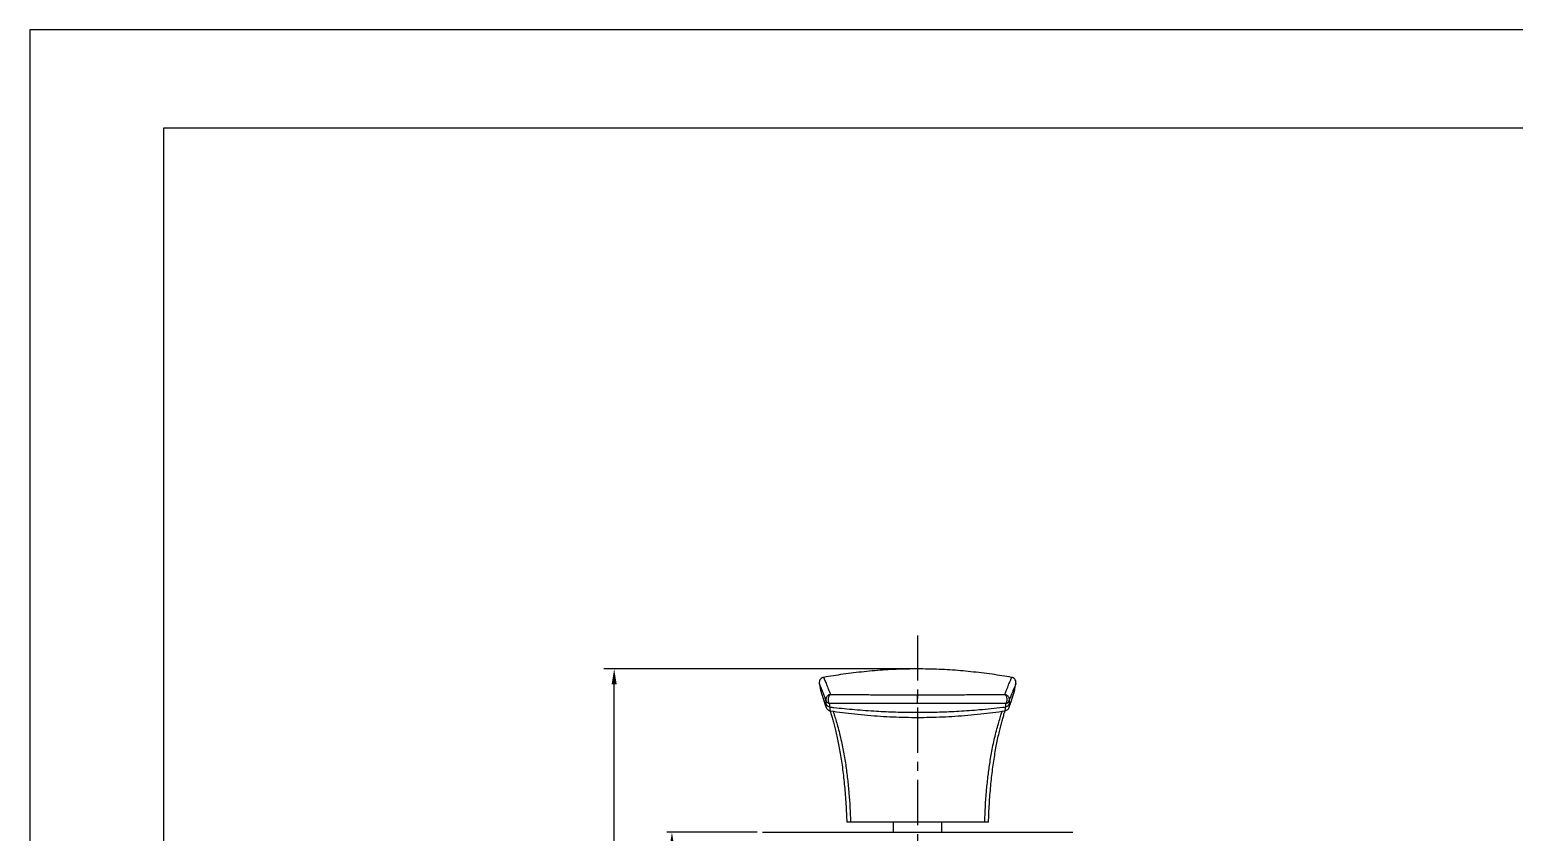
# Model space of a CAD drawing. Extents: x 16515 to 17109, y -53332 to -52912.
# Drawn here: x 16515.2 to 16802.7, y -53067.2 to -52911.6 of the extents above; entities that cross this region are included whole.
import ezdxf

# ---------------------------------------------------------------- set-up
doc = ezdxf.new("R2010")
doc.units = 0
doc.header["$LTSCALE"] = 7
doc.header["$MEASUREMENT"] = 0
doc.linetypes.add('CENTER', pattern=[2, 1.25, -0.25, 0.25, -0.25])
doc.layers.get('0').update_dxf_attribs({"color": 2, "linetype": 'CONTINUOUS'})
for name, color, linetype in [('CL', 1, 'CENTER'), ('D', 2, 'CONTINUOUS'), ('DWG', 7, 'CONTINUOUS'), ('TXT', 4, 'CONTINUOUS')]:
    doc.layers.add(name, color=color, linetype=linetype)

# ---------------------------------------------------------------- blocks, each defined once
blk = doc.blocks.new('BORDER')
for p, q in [((1.00000000000004, 1.00000000000004), (0, 1.00000000000004)), ((0, 1.00000000000004), (0, 0))]:
    blk.add_line(p, q)

msp = doc.modelspace()

# ---------------------------------------------------------------- linework, layer by layer
at = {"color": 7, "linetype": 'Continuous'}
for p, q in [((16668.13107274237, -53038.3312245276), (16668.31356792926, -53039.3810484837)), ((16706.00725124136, -53039.38143121811), (16706.18977713246, -53038.33146660001)), ((16668.31279097387, -53039.3764508733), (16668.31356792926, -53039.3810484837)), ((16687.16382879496, -53042.21722545871), (16687.16360547836, -53040.5038923855)), ((16706.00725124136, -53039.38143121811), (16706.00847180676, -53039.37417230821)), ((16669.41011747047, -53042.88715543431), (16669.41498441626, -53042.90061004751)), ((16670.25849223297, -53043.63507690211), (16670.25864519596, -53043.6351020898)), ((16704.06212831776, -53043.63519581911), (16704.06224275766, -53043.6351772786)), ((16704.91043439706, -53042.88777943571), (16704.91055076256, -53042.88745075681)), ((16687.16382815547, -53065.16942686527), (16673.43352084706, -53065.16942982671)), ((16700.88728603966, -53065.1694239053), (16687.16382815547, -53065.16942686526))]:
    msp.add_line(p, q, dxfattribs=at)
for points in [[(16705.36754851616, -53037.1368260626), (16701.58798271976, -53036.5460990446), (16697.49151657906, -53036.04660228521), (16693.36846367086, -53035.70430688591), (16689.23058784626, -53035.53063554221), (16685.08588457366, -53035.53083014161), (16680.94177515426, -53035.70496447921), (16676.81895463026, -53036.04762852781), (16672.72214163676, -53036.5476726061), (16668.95353320767, -53037.13674864081)], [(16668.95279214716, -53037.13749629151), (16668.64201294416, -53037.24378415701), (16668.33048970946, -53037.50787080381), (16668.17030488766, -53037.8022392624), (16668.11709934446, -53038.04465515631), (16668.11527979156, -53038.20280848531), (16668.12911974456, -53038.31961532461), (16668.13117378037, -53038.33152193371)], [(16668.57051594206, -53039.4317363828), (16668.56424858476, -53039.4164285685), (16668.48344600117, -53039.22002805721), (16668.41017192916, -53039.04319255831), (16668.34471642266, -53038.885740292), (16668.28736953516, -53038.7474894785), (16668.23842132066, -53038.62825833801), (16668.19816183286, -53038.52786509071), (16668.16688112546, -53038.44612795681), (16668.14486925226, -53038.38286515651), (16668.13469427416, -53038.34774147271), (16668.13161433596, -53038.3339194985), (16668.13117050306, -53038.33151891461)], [(16668.95349760067, -53037.13675861551), (16668.95199026956, -53037.13702001331), (16668.94964422106, -53037.1393178182), (16668.94870821717, -53037.14404995), (16668.94916747656, -53037.1512318282), (16668.95100721806, -53037.16087887231), (16668.95421266056, -53037.1730065017), (16668.95876902276, -53037.187630136), (16668.97187538157, -53037.224427097), (16668.99777448736, -53037.2900911803), (16669.03284878887, -53037.3743939132), (16669.07678511247, -53037.4775120026), (16669.12927028427, -53037.59962215561), (16669.18999113066, -53037.7409010792), (16669.25863447797, -53037.90152548031), (16669.41843598006, -53038.2815175432), (16669.59684984287, -53038.71727183971), (16669.79928642566, -53039.22504792381), (16670.02441270437, -53039.8046977334), (16670.27088766537, -53040.45605182071)], [(16704.05018568816, -53040.45634084361), (16704.31311029546, -53039.76304349091), (16704.55149093836, -53039.15104339311), (16704.76356546306, -53038.62099562351), (16704.94769525216, -53038.1732251803), (16705.07690005516, -53037.86676185131), (16705.18463599986, -53037.61522674171), (16705.26943132007, -53037.4177124015), (16705.30276631906, -53037.3389294419), (16705.32981424966, -53037.27331138091), (16705.34523504486, -53037.23430029671), (16705.35726118956, -53037.201937087), (16705.36582471637, -53037.17616002531), (16705.37085765756, -53037.15690738511), (16705.37229204557, -53037.1441174396), (16705.37005991266, -53037.13772846251), (16705.36754457136, -53037.1369149019)], [(16706.18978126936, -53038.33139245991), (16706.19204160676, -53038.3182643912), (16706.20579467107, -53038.2010505988), (16706.20366757626, -53038.04234553521), (16706.14966039837, -53037.79921145781), (16705.98862968786, -53037.50543218041), (16705.67720617606, -53037.24283880321), (16705.36822319636, -53037.13762628031)], [(16706.18978683946, -53038.33146835071), (16706.18871835586, -53038.33690323931), (16706.18254898757, -53038.3613617002), (16706.17289700346, -53038.39234631081), (16706.15982351597, -53038.4299190819), (16706.13599233806, -53038.49343225261), (16706.10579446196, -53038.56999734911), (16706.06939979816, -53038.6597304319), (16706.02697825706, -53038.76274756141), (16705.92473418476, -53039.00909820281), (16705.80042152857, -53039.30997775741), (16705.75388158067, -53039.4235915325)], [(16668.31267386386, -53039.37607746461), (16668.35005998426, -53039.56535647501), (16668.40988818746, -53039.81214475), (16668.48797322796, -53040.09745593261), (16668.58626471916, -53040.4304899952), (16668.70594182566, -53040.81523996151), (16668.84819213246, -53041.25494276801), (16669.01427151466, -53041.7528160293), (16669.20562751987, -53042.3118077383)], [(16668.31387943917, -53039.38282609581), (16668.32213494736, -53039.42761487971), (16668.33698272887, -53039.4986388586), (16668.35538804086, -53039.57820956031), (16668.39879144316, -53039.7483963542), (16668.45328546956, -53039.94485765741), (16668.51811565287, -53040.1655543236), (16668.59252752606, -53040.40844720641), (16668.74668700227, -53040.89044529111), (16668.92633195106, -53041.4302947649), (16669.36253074187, -53042.68463133561)], [(16669.40374150977, -53041.56077631371), (16669.15923413817, -53040.91754600541), (16668.93689787067, -53040.34565127781), (16668.73811474906, -53039.8452442585), (16668.57051594206, -53039.4317363828)], [(16670.27029422937, -53040.4562966996), (16669.98759970656, -53040.53842537911), (16669.74678524276, -53040.69156644191), (16669.56551680756, -53040.89426778971), (16669.45113928986, -53041.12165136011), (16669.40087392336, -53041.34991959771), (16669.40380429916, -53041.5607771832)], [(16670.06589915137, -53042.21795506761), (16670.02291641626, -53042.14204617331), (16669.99092755376, -53042.070881543), (16669.94461082846, -53041.9358362919), (16669.89470894837, -53041.68375347891), (16669.88075662446, -53041.4468203264), (16669.89389852537, -53041.22130508561), (16669.93198996356, -53041.0063039707), (16669.99717560377, -53040.80272079651), (16670.09831072927, -53040.61428734451), (16670.17024400067, -53040.52907449511), (16670.21505285627, -53040.49023934531), (16670.27027251957, -53040.4562531472)], [(16670.27029549487, -53040.4559958257), (16673.34168544616, -53040.4750993841), (16676.21171439247, -53040.48705564691), (16677.68776259847, -53040.49162591161), (16679.18770093946, -53040.49540286411), (16680.16224580296, -53040.4974260099), (16681.14442577146, -53040.49916301451), (16683.12750305207, -53040.5018009702), (16687.13921124706, -53040.50388926271), (16687.16360548597, -53040.50388885511)], [(16687.16360548646, -53040.50389502691), (16691.13822906217, -53040.5018612946), (16693.15009374427, -53040.49921449), (16695.13496851777, -53040.4954049488), (16698.07335697866, -53040.48718374061), (16700.90873425016, -53040.47545571941), (16704.04996028066, -53040.45600715381)], [(16704.04992598566, -53040.4565588703), (16704.19795283067, -53040.5827417711), (16704.31938991076, -53040.79423435331), (16704.40229921676, -53041.06942104721), (16704.43847821506, -53041.38026447941), (16704.42435547166, -53041.69617981221), (16704.36116453956, -53041.98513302871), (16704.25492115516, -53042.2180213573)], [(16704.91710348217, -53041.5609366884), (16704.92000005326, -53041.3500287615), (16704.86965114526, -53041.1216796692), (16704.75512220576, -53040.8942348596), (16704.57367275526, -53040.69155365571), (16704.33267723286, -53040.53850522291), (16704.04992598566, -53040.4565588703)], [(16705.75388158067, -53039.4235915325), (16705.62132897196, -53039.75041490751), (16705.41329406637, -53040.27262143431), (16705.17800655366, -53040.87633709451), (16704.91726966847, -53041.5610001125)], [(16704.95825555276, -53042.68460797481), (16705.17574574616, -53042.0676448259), (16705.37368879926, -53041.4916107196), (16705.56569638937, -53040.9161261104), (16705.72931791656, -53040.40513893541), (16705.79927102937, -53040.17698715701), (16705.86067217496, -53039.96874605981), (16705.91303620396, -53039.7816777487), (16705.95587796676, -53039.61704432881), (16705.99229988256, -53039.4589681716), (16705.99887580416, -53039.4266211155)], [(16705.11848246706, -53042.2963135336), (16705.31120561746, -53041.73341845271), (16705.47864800947, -53041.231456999), (16705.62187828876, -53040.78857376991), (16705.74174519486, -53040.40287549311), (16705.83940892226, -53040.0712442692), (16705.91640503186, -53039.78865188891), (16705.97478712896, -53039.5458917221), (16706.00855268606, -53039.37376199661)], [(16705.99887580416, -53039.4266211155), (16706.00263137227, -53039.40703876661)], [(16706.00263137227, -53039.40703876661), (16706.00492281526, -53039.3945256775)], [(16706.00492281526, -53039.3945256775), (16706.00722001266, -53039.38142587341)], [(16669.20562751987, -53042.3118077383), (16669.27530624046, -53042.51202998181)], [(16669.27530624046, -53042.51202998181), (16669.34799458596, -53042.71916156571)], [(16669.34799458596, -53042.71916156571), (16669.40769440496, -53042.88801237811)], [(16669.36253147566, -53042.6846252489), (16669.40289106186, -53042.87297422691), (16669.40779618646, -53042.8879385921)], [(16669.36253856766, -53042.6846285428), (16669.41192378496, -53042.77401232651), (16669.44129051076, -53042.71453070331), (16669.45065701136, -53042.5163402512), (16669.44039817586, -53042.195876076)], [(16669.44039817586, -53042.195876076), (16669.42919914407, -53041.99020919311), (16669.41697824547, -53041.77848795411), (16669.40371210396, -53041.56078736531)], [(16669.40380429916, -53041.5607771832), (16669.46678704356, -53041.7548218494), (16669.60178568736, -53041.9480553118), (16669.80798730376, -53042.11057303961), (16670.06588569557, -53042.21796361811)], [(16669.40769440496, -53042.88801237811), (16669.41255289466, -53042.9017049667)], [(16669.41011327816, -53042.8871569199), (16669.43921156547, -53042.96360421131), (16669.45868988987, -53043.00895492101)], [(16670.10357683486, -53042.88127933181), (16669.85825003557, -53042.77665474771), (16669.65238875617, -53042.61407021571), (16669.51163109867, -53042.4148522624), (16669.44044417346, -53042.1958695354)], [(16669.45868988987, -53043.00895492101), (16669.50788690866, -53043.1069402829), (16669.62937812347, -53043.2824401637), (16669.82557974846, -53043.4612893243), (16670.10358262177, -53043.59841763921), (16670.25860767287, -53043.6341493049)], [(16687.16382815547, -53042.2173086463), (16687.13906521536, -53042.2173088767), (16683.06798027127, -53042.21712621201), (16681.05696915416, -53042.21698584731), (16680.06140039186, -53042.2169239276), (16679.07390530187, -53042.21687533391), (16677.55489976726, -53042.2168486365), (16676.06138782806, -53042.2169671611), (16673.16151778827, -53042.21748752771), (16670.06589136286, -53042.21788040471)], [(16670.06589135177, -53042.2179841871), (16670.07950461717, -53042.44511482961), (16670.09207361057, -53042.66624066241), (16670.10358753876, -53042.8812784428)], [(16670.10358617046, -53042.88121838421), (16670.16454389656, -53043.2891503439), (16670.21731523506, -53043.54583434921), (16670.25847190466, -53043.63526337651)], [(16670.10359436417, -53042.8812193303), (16670.93329332086, -53042.97508012531), (16674.95468364816, -53043.3726209954), (16679.18812267356, -53043.6804219967), (16682.89885747157, -53043.84793379961), (16686.67805495247, -53043.91506456351), (16687.16361378396, -53043.91591726401), (16687.65076622567, -53043.91500948051), (16691.42542158806, -53043.8478238683), (16695.13453737926, -53043.68031223441), (16699.16325341916, -53043.3900286698), (16703.64382867676, -53042.94650102691), (16704.21723050066, -53042.88121913411)], [(16670.22640290676, -53043.6286761677), (16670.23116648737, -53043.64367136241)], [(16670.23116648737, -53043.64367136241), (16670.30349524827, -53043.8736690668)], [(16670.25864472506, -53043.63510528191), (16674.96957617886, -53044.23543491261), (16679.96943832546, -53044.66437760991), (16684.79243809246, -53044.8700887437), (16689.55511553747, -53044.86944442581), (16694.37614030487, -53044.6627888475), (16699.36894336966, -53044.2336060638), (16704.06212873036, -53043.6351986161)], [(16670.30349524827, -53043.8736690668), (16670.37902382006, -53044.1184615316), (16670.61641921966, -53044.91928254141), (16670.86770547137, -53045.82321343641), (16671.12946044677, -53046.831451367), (16671.39721838307, -53047.9445622748), (16671.66565232027, -53049.1662057552), (16671.92895468746, -53050.4909447159), (16672.18106560447, -53051.9050862592), (16672.41739739047, -53053.39515753181), (16672.63449032096, -53054.95036855451), (16672.83001834676, -53056.56237594341), (16673.00268538516, -53058.22679810731), (16673.15114922946, -53059.9413465549), (16673.27408618096, -53061.7050336774), (16673.37018911937, -53063.51742554241), (16673.43199587187, -53065.16943007971)], [(16670.76779596686, -53043.70796723041), (16670.78449716716, -53043.75680484231), (16671.05613309997, -53044.5796890732), (16671.39258669856, -53045.67510109751), (16671.74769031076, -53046.92797881151), (16672.12059203007, -53048.3726910237), (16672.49001511366, -53049.98105584881), (16672.75391283266, -53051.28830429511), (16673.22434118596, -53054.08168238831), (16673.58059491536, -53056.82495506041), (16673.85249099566, -53059.6035591789), (16674.16510229716, -53065.13958600811), (16674.16602582236, -53065.1694280412)], [(16704.25491066157, -53042.217800463), (16701.08827082356, -53042.2173883639), (16698.22330139256, -53042.21687815171), (16695.24880767487, -53042.21678963631), (16693.23722172666, -53042.21689634571), (16691.19689183636, -53042.21705252901), (16687.16382815126, -53042.21722196011)], [(16700.15475591067, -53065.16942797821), (16700.15567943556, -53065.13958593231), (16700.49748777337, -53059.2599511814), (16700.77901460956, -53056.48717942151), (16701.12325782046, -53053.90304373461), (16701.35015983587, -53052.48767951051), (16701.59866909177, -53051.12156522241), (16701.91323544587, -53049.60468500751), (16702.24464830297, -53048.1913645829), (16702.61709305576, -53046.7676487352), (16702.96999482446, -53045.53604542281), (16703.30353490676, -53044.45884854041), (16703.55319395996, -53043.70775030011)], [(16700.88793790416, -53065.1694241028), (16700.95043022606, -53063.5022432893), (16701.04680875966, -53061.6896573644), (16701.17003338776, -53059.9257689091), (16701.31881501837, -53058.21058944651), (16701.49183334296, -53056.5456193455), (16701.68775239586, -53054.93351192671), (16701.90522354196, -53053.37778950411), (16702.14199674006, -53051.8864867644), (16702.39450233127, -53050.4727328705), (16702.65810811736, -53049.1490824426), (16702.92664790256, -53047.92730162271), (16703.19457540246, -53046.81463155001), (16703.45646310367, -53045.8080612647), (16703.70792776507, -53044.90436560761), (16703.94567237326, -53044.10207662021), (16704.02125183766, -53043.85717895921)], [(16704.02125183766, -53043.85717895921), (16704.09312557246, -53043.62878691411)], [(16704.06212514107, -53043.63432610301), (16704.11966318277, -53043.6240300905), (16704.38886214776, -53043.5264746733), (16704.59968312426, -53043.3776130264), (16704.74708105487, -53043.21095325031), (16704.83621264597, -53043.06314597701), (16704.89047365157, -53042.941342591), (16704.91055364137, -53042.8874517778)], [(16704.06226189076, -53043.6353550882), (16704.10343409906, -53043.5460137022), (16704.15622602896, -53043.28930469831), (16704.21720342317, -53042.8812222605)], [(16704.88039143246, -53042.1958961194), (16704.80858168386, -53042.41622284451), (16704.65863710556, -53042.62438891621), (16704.45189012236, -53042.7829200468), (16704.21721350366, -53042.8811754248)], [(16704.21722516216, -53042.88117289891), (16704.22879867726, -53042.666148182), (16704.24136405356, -53042.4450578301), (16704.25491068147, -53042.21798461281)], [(16704.25492115516, -53042.2180213573), (16704.51289505967, -53042.1108863226), (16704.71903697007, -53041.94853599391), (16704.85404057197, -53041.75529788401), (16704.91710348217, -53041.5609366884)], [(16704.88038521407, -53042.1958948602), (16704.87010121526, -53042.5163910265), (16704.87945378077, -53042.7146246084), (16704.90882081916, -53042.77410431331), (16704.95823520927, -53042.68460071461)], [(16704.91706533806, -53041.5609232048), (16704.90380328866, -53041.7785746435), (16704.89158436366, -53041.99025673), (16704.88038521407, -53042.1958948602)], [(16704.91086966346, -53042.8880177247), (16704.98009994717, -53042.69227006591)], [(16704.91100641797, -53042.8876125454), (16704.91712551187, -53042.86978635751), (16704.95825363366, -53042.6846012368)], [(16704.98009994717, -53042.69227006591), (16705.04829476837, -53042.49794712661)], [(16705.04829476837, -53042.49794712661), (16705.11848246706, -53042.2963135336)]]:
    msp.add_spline(points, degree=3, dxfattribs=at)
at = {"layer": 'CL'}
msp.add_line((16687.16382127187, -53029.00200838147), (16687.16382127187, -53175.16951031995), dxfattribs=at)
at = {"layer": 'D'}
for p, q in [((16686.16054725243, -53035.5089614524), (16626.38659835279, -53035.5089614524)), ((16628.38659835279, -53169.16951031995), (16628.38659835279, -53038.5089614524)), ((16656.08675915547, -53067.16951031995), (16638.57927424411, -53067.16951031995))]:
    msp.add_line(p, q, dxfattribs=at)
for points in [[(16627.88659835279, -53038.5089614524), (16628.88659835279, -53038.5089614524), (16628.38659835279, -53035.5089614524)], [(16639.07927424411, -53070.16951031995), (16640.07927424411, -53070.16951031995), (16639.57927424411, -53067.16951031995)]]:
    msp.add_solid(points, dxfattribs=at)
at = {"layer": 'DWG'}
msp.add_line((16657.08675915547, -53067.16951031995), (16717.24086962107, -53067.16951031995), dxfattribs=at)
at = {"layer": 'DWG', "ltscale": 0.6}
for p, q in [((16682.46382815547, -53067.16951031995), (16682.46382815547, -53065.16942611037)), ((16691.86382815546, -53067.16951031995), (16691.86382815546, -53065.16942611037))]:
    msp.add_line(p, q, dxfattribs=at)
at = {"layer": 'TXT'}
for p, q in [((16541.18722142629, -52930.62256309761), (17095.18722142629, -52930.62256309761)), ((16541.1872214263, -53320.62256309761), (16541.18722142629, -52930.62256309761))]:
    msp.add_line(p, q, dxfattribs=at)

# ---------------------------------------------------------------- block references
at = {"xscale": 594, "yscale": 420, "zscale": 594}
msp.add_blockref('BORDER', (16515.18722142629, -53331.62256309761), dxfattribs=at)

doc.saveas('drawing.dxf')
